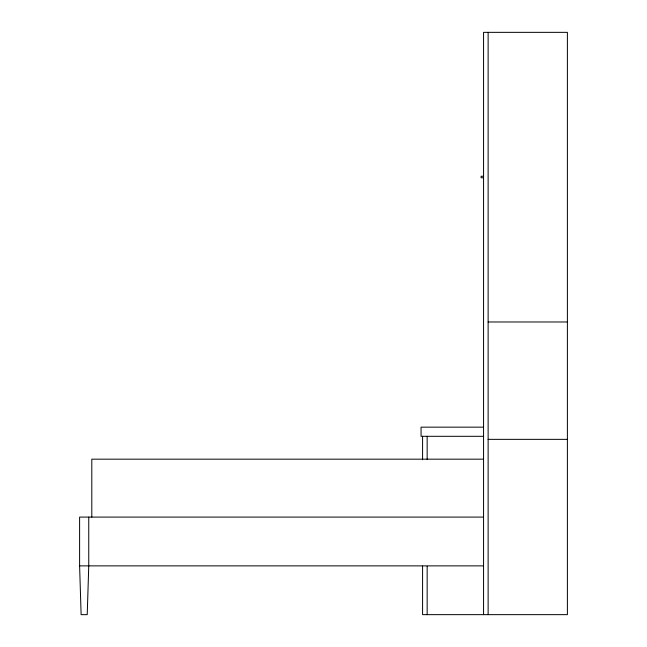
<?xml version="1.0" encoding="UTF-8"?>
<svg xmlns="http://www.w3.org/2000/svg" width="647" height="647" viewBox="0 0 647 647"><rect width="100%" height="100%" fill="white"/><g stroke="black" fill="none" stroke-linecap="round" stroke-linejoin="round"><path stroke-width="0.97" d="M483.56 176.251L481.117 176.251L481.117 177.771L483.56 177.771M488.129 321.98L567.395 321.98M483.608 427.157L421.06 427.157L421.06 436.304L483.632 436.304M488.129 439.353L567.395 439.353M483.487 459.168L91.801 459.168L91.801 517.139M483.503 517.09L79.605 517.09L79.605 565.874L81.126 614.65L87.224 614.65L88.752 565.874L88.752 517.09M79.605 565.874L483.503 565.874M488.129 32.35L488.129 614.65M483.56 614.65L483.56 32.35L567.395 32.35L567.395 614.65L422.58 614.65L422.58 566.076M427.157 436.304L427.157 459.475M427.157 566.287L427.157 614.65M422.58 436.304L422.58 459.791"/></g></svg>
